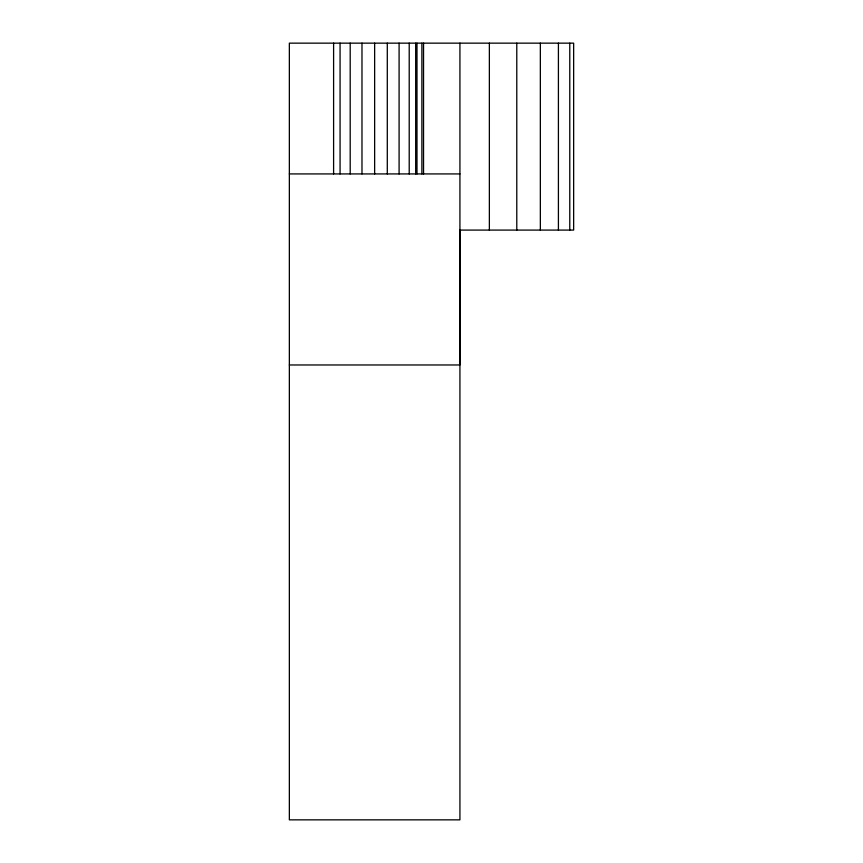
<?xml version="1.0" encoding="UTF-8"?>
<svg xmlns="http://www.w3.org/2000/svg" width="863" height="863" viewBox="0 0 863 863"><rect width="100%" height="100%" fill="white"/><g stroke="black" fill="none" stroke-linecap="round" stroke-linejoin="round"><path stroke-width="1.29" d="M289.353 173.927L459.925 173.927M289.353 364.973L459.925 364.973L459.925 230.087L573.647 230.087L573.647 43.15L289.353 43.15L289.353 819.85L459.925 819.85L459.925 43.15M569.774 43.15L569.774 230.087M558.415 43.15L558.415 230.087M540.346 43.15L540.346 230.087M516.786 43.15L516.786 230.087M489.364 43.15L489.364 230.087M423.539 43.15L423.539 173.927M421.878 43.15L421.878 173.927M416.991 43.15L416.991 173.927M415.675 43.15L415.675 173.927M409.213 43.15L409.213 173.927M399.094 43.15L399.094 173.927M387.293 43.15L387.293 173.927M374.639 43.15L374.639 173.927M361.985 43.15L361.985 173.927M350.195 43.15L350.195 173.927M340.065 43.15L340.065 173.927M333.603 43.15L333.603 173.927"/></g></svg>
